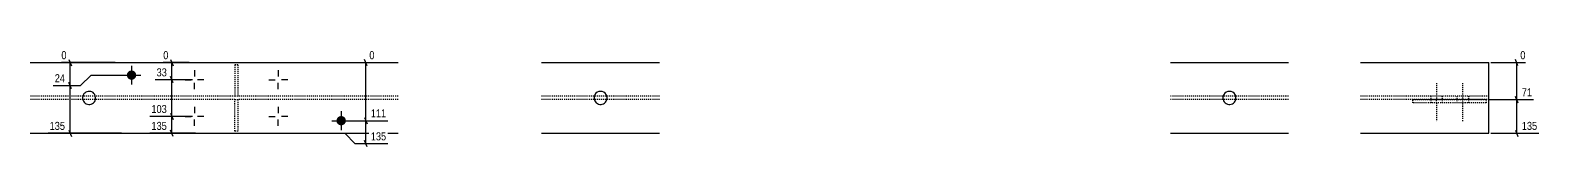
# Model space of a CAD drawing. Header units: millimetres. Extents: x 9 to 27154, y 6 to 1824.
# Drawn here: x 14135 to 17014, y 10 to 196 of the extents above; entities that cross this region are included whole.
import ezdxf

# ---------------------------------------------------------------- set-up
doc = ezdxf.new("R2010")
doc.units = ezdxf.units.MM
doc.linetypes.add('DXK_LINE_DOT2', pattern=[3.9198, 1.9599, -1.9599])
doc.layers.add('MÅLSÆTNING', color=7, linetype='Continuous')
doc.layers.add('STÅL', color=7, linetype='Continuous')
doc.styles.add('Arial Narrow', font='ARIALN.TTF', dxfattribs={"height": 0.2})

msp = doc.modelspace()

# ---------------------------------------------------------------- hatches: boundary and pattern name
at = {"layer": 'STÅL', "linetype": 'Continuous'}
for points in [[(14337.5, 146.6, -1), (14319.5, 146.6, -1)], [(14737.5, 59.6, -1), (14719.5, 59.6, -1)]]:
    msp.add_hatch(color=96, dxfattribs=at).paths.add_polyline_path(points)

# ---------------------------------------------------------------- linework, layer by layer
at = {"layer": 'MÅLSÆTNING', "color": 7, "linetype": 'Continuous'}
for p, q in [((14403.1, 176.6), (14407.9, 164.6)), ((14777.8, 164.6), (14773, 176.6)), ((16974.1, 164.6), (16969.3, 176.6)), ((14297.1, 170.6), (14194.6, 170.6)), ((14231.2, 126.6), (14251.2, 146.6)), ((14231.2, 126.6), (14251.2, 146.6)), ((14251.2, 146.6), (14324.5, 146.6)), ((14251.2, 146.6), (14324.5, 146.6)), ((14438.4, 170.6), (14389, 170.6)), ((14405.5, 137.8), (14405.5, 170.6)), ((14728.2, 170.6), (14791.9, 170.6)), ((14775.4, 59.6), (14775.4, 170.6)), ((16922.5, 170.6), (16988.2, 170.6)), ((16971.7, 99.8), (16971.7, 170.6)), ((14179.1, 126.6), (14231.2, 126.6)), ((14213.6, 120.6), (14208.8, 132.6)), ((14211.2, 35.6), (14211.2, 126.6)), ((14444.5, 137.8), (14373.4, 137.8)), ((14444.5, 137.8), (14373.4, 137.8)), ((14407.9, 131.8), (14403.1, 143.8)), ((14407.9, 131.8), (14403.1, 143.8)), ((14405.5, 67.8), (14405.5, 137.8)), ((16917.5, 99.8), (17003.8, 99.8)), ((16917.5, 99.8), (17003.8, 99.8)), ((16969.3, 105.8), (16974.1, 93.8)), ((16974.1, 93.8), (16969.3, 105.8)), ((16971.7, 35.6), (16971.7, 99.8)), ((14444.5, 67.8), (14363.6, 67.8)), ((14444.5, 67.8), (14363.6, 67.8)), ((14403.1, 73.8), (14407.9, 61.8)), ((14403.1, 73.8), (14407.9, 61.8)), ((14405.5, 35.6), (14405.5, 67.8)), ((14732.5, 59.6), (14817.3, 59.6)), ((14732.5, 59.6), (14817.3, 59.6)), ((14773, 65.6), (14777.8, 53.6)), ((14773, 65.6), (14777.8, 53.6)), ((14775.4, 15.6), (14775.4, 59.6)), ((14309.5, 35.6), (14169.3, 35.6)), ((14208.8, 41.6), (14213.6, 29.6)), ((14450.8, 35.6), (14363.6, 35.6)), ((14407.9, 29.6), (14403.1, 41.6)), ((14755.4, 15.6), (14735.4, 35.6)), ((14735.4, 35.6), (14752.3, 35.6)), ((16922.5, 35.6), (17013.6, 35.6)), ((16969.3, 41.6), (16974.1, 29.6)), ((14817.3, 15.6), (14755.4, 15.6)), ((14777.8, 9.6), (14773, 21.6))]:
    msp.add_line(p, q, dxfattribs=at)
at = {"layer": 'STÅL', "color": 2, "linetype": 'Continuous'}
for p, q in [((14135, 170.6), (14837.1, 170.6)), ((15111, 170.6), (15336, 170.6)), ((16311, 170.6), (16536, 170.6)), ((16673.5, 170.6), (16918.5, 170.6)), ((16918.5, 35.6), (16918.5, 170.6)), ((14135, 35.6), (14837.1, 35.6)), ((15111, 35.6), (15336, 35.6)), ((16311, 35.6), (16536, 35.6)), ((16673.5, 35.6), (16918.5, 35.6))]:
    msp.add_line(p, q, dxfattribs=at)
at = {"layer": 'STÅL', "color": 96, "linetype": 'Continuous'}
for p, q in [((14310.5, 146.6), (14346.5, 146.6)), ((14328.5, 164.6), (14328.5, 128.6)), ((14448.5, 155.8), (14448.5, 143.8)), ((14608.5, 155.8), (14608.5, 143.8)), ((14430.5, 137.8), (14442.5, 137.8)), ((14448.5, 119.8), (14448.5, 131.8)), ((14466.5, 137.8), (14454.6, 137.8)), ((14590.5, 137.8), (14602.5, 137.8)), ((14608.5, 119.8), (14608.5, 131.8)), ((14626.5, 137.8), (14614.6, 137.8)), ((14430.5, 67.8), (14442.5, 67.8)), ((14448.5, 85.8), (14448.5, 73.8)), ((14448.5, 49.8), (14448.5, 61.8)), ((14466.5, 67.8), (14454.6, 67.8)), ((14590.5, 67.8), (14602.5, 67.8)), ((14608.5, 85.8), (14608.5, 73.8)), ((14608.5, 49.8), (14608.5, 61.8)), ((14626.5, 67.8), (14614.6, 67.8)), ((14710.5, 59.6), (14746.5, 59.6)), ((14728.5, 77.6), (14728.5, 41.6))]:
    msp.add_line(p, q, dxfattribs=at)
at = {"layer": 'STÅL', "color": 7, "linetype": 'DXK_LINE_DOT2'}
for p, q in [((14531.5, 166.4), (14525.5, 166.4)), ((14525.5, 166.4), (14525.5, 106.4)), ((14531.5, 166.4), (14531.5, 106.4)), ((14525.5, 106.4), (14135, 106.4)), ((14525.5, 99.8), (14135, 99.8)), ((14531.5, 106.4), (14525.5, 106.4)), ((14525.5, 39.8), (14525.5, 99.8)), ((14525.5, 99.8), (14531.5, 99.8)), ((14837.1, 106.4), (14531.5, 106.4)), ((14531.5, 99.8), (14531.5, 39.8)), ((14837.1, 99.8), (14531.5, 99.8)), ((15336, 106.4), (15111, 106.4)), ((15336, 99.8), (15111, 99.8)), ((16536, 106.4), (16311, 106.4)), ((16536, 99.8), (16311, 99.8)), ((16918.5, 106.4), (16673.5, 106.4)), ((16918.5, 99.8), (16673.5, 99.8)), ((16773.5, 99.8), (16913.5, 99.8)), ((16773.5, 93.8), (16773.5, 99.8)), ((16913.5, 93.8), (16773.5, 93.8)), ((16818.5, 93.8), (16818.5, 99.8)), ((16913.5, 99.8), (16913.5, 93.8)), ((14531.5, 39.8), (14525.5, 39.8))]:
    msp.add_line(p, q, dxfattribs=at)
at = {"layer": 'STÅL', "color": 96, "linetype": 'DXK_LINE_DOT2'}
for p, q in [((16818.5, 131.4), (16818.5, 99.8)), ((16868.5, 131.4), (16868.5, 58.4)), ((16807.5, 106.4), (16807.5, 99.8)), ((16807.5, 99.8), (16807.5, 93.8)), ((16818.5, 93.8), (16818.5, 58.4)), ((16829.5, 106.4), (16829.5, 99.8)), ((16829.5, 99.8), (16829.5, 93.8)), ((16857.5, 106.4), (16857.5, 99.8)), ((16857.5, 99.8), (16857.5, 93.8)), ((16879.5, 106.4), (16879.5, 99.8)), ((16879.5, 99.8), (16879.5, 93.8))]:
    msp.add_line(p, q, dxfattribs=at)
at = {"layer": 'STÅL', "color": 2, "linetype": 'Continuous'}
for centre, start, end in [((14247.5, 103.1), 300.3737, 120.3737), ((15223.5, 103.1), 330.3737, 150.3737), ((16423.5, 103.1), 330.3737, 150.3737), ((14247.5, 103.1), 120.3737, 300.3737), ((15223.5, 103.1), 150.3737, 330.3737), ((16423.5, 103.1), 150.3737, 330.3737)]:
    msp.add_arc(centre, 12.5, start, end, dxfattribs=at)

# ---------------------------------------------------------------- next in the draw order: wipeouts: each hides what was drawn before it
at = {"color": 0, "linetype": 'Continuous'}
for points in [[(14401.9, 173.8), (14401.9, 196.2), (14385.8, 196.2), (14385.8, 173.8)], [(14795.1, 173.8), (14795.1, 196.2), (14779, 196.2), (14779, 173.8)], [(16991.4, 173.8), (16991.4, 196.2), (16975.3, 196.2), (16975.3, 173.8)], [(14204.7, 129.8), (14204.7, 152.2), (14178.8, 152.2), (14178.8, 129.8)], [(17004.1, 103), (17004.1, 125.4), (16978.2, 125.4), (16978.2, 103)], [(14399, 71), (14399, 93.4), (14363.3, 93.4), (14363.3, 71)], [(14204.7, 38.8), (14204.7, 61.2), (14169, 61.2), (14169, 38.8)], [(14817.5, 62.8), (14817.5, 85.2), (14781.9, 85.2), (14781.9, 62.8)], [(17013.9, 38.8), (17013.9, 61.2), (16978.2, 61.2), (16978.2, 38.8)], [(14817.5, 18.8), (14817.5, 41.2), (14781.9, 41.2), (14781.9, 18.8)]]:
    msp.add_wipeout(points, dxfattribs=at).dxf.layer = 'MÅLSÆTNING'

# ---------------------------------------------------------------- next in the draw order: linework, layer by layer
at = {"layer": 'MÅLSÆTNING', "color": 7, "linetype": 'Continuous'}
for p, q in [((14208.8, 176.6), (14213.6, 164.6)), ((14211.2, 126.6), (14211.2, 170.6)), ((14179.1, 126.6), (14231.2, 126.6)), ((14213.6, 120.6), (14208.8, 132.6))]:
    msp.add_line(p, q, dxfattribs=at)

# ---------------------------------------------------------------- next in the draw order: texts
at = {"layer": 'MÅLSÆTNING', "color": 3, "linetype": 'Continuous', "style": 'Arial Narrow'}
for s, height, p in [('0', 15.3, (14389, 177)), ('0', 15.3, (14782.2, 177)), ('0', 15.3, (16978.5, 177)), ('24', 15.27, (14182, 133)), ('71', 15.27, (16981.4, 106.2)), ('111', 15.27, (14785.1, 66)), ('135', 15.27, (14172.2, 42)), ('135', 15.27, (14785.1, 22)), ('135', 15.27, (16981.4, 42))]:
    msp.add_text(s, height=height, dxfattribs=at).set_placement(p)

# ---------------------------------------------------------------- next in the draw order: wipeouts: each hides what was drawn before it
at = {"color": 0, "linetype": 'Continuous'}
msp.add_wipeout([(14399, 38.8), (14399, 61.2), (14363.3, 61.2), (14363.3, 38.8)], dxfattribs=at).dxf.layer = 'MÅLSÆTNING'

# ---------------------------------------------------------------- next in the draw order: texts
at = {"layer": 'MÅLSÆTNING', "color": 3, "linetype": 'Continuous', "style": 'Arial Narrow'}
for s, p in [('103', (14366.5, 74.2)), ('135', (14366.5, 42))]:
    msp.add_text(s, height=15.27, dxfattribs=at).set_placement(p)

# ---------------------------------------------------------------- next in the draw order: wipeouts: each hides what was drawn before it
at = {"color": 0, "linetype": 'Continuous'}
for points in [[(14207.6, 173.8), (14207.6, 196.2), (14191.4, 196.2), (14191.4, 173.8)], [(14399, 141), (14399, 163.4), (14373.1, 163.4), (14373.1, 141)]]:
    msp.add_wipeout(points, dxfattribs=at).dxf.layer = 'MÅLSÆTNING'

# ---------------------------------------------------------------- next in the draw order: texts
at = {"layer": 'MÅLSÆTNING', "color": 3, "linetype": 'Continuous', "style": 'Arial Narrow'}
for s, height, p in [('0', 15.3, (14194.6, 177)), ('33', 15.27, (14376.3, 144.2))]:
    msp.add_text(s, height=height, dxfattribs=at).set_placement(p)

doc.saveas('drawing.dxf')
